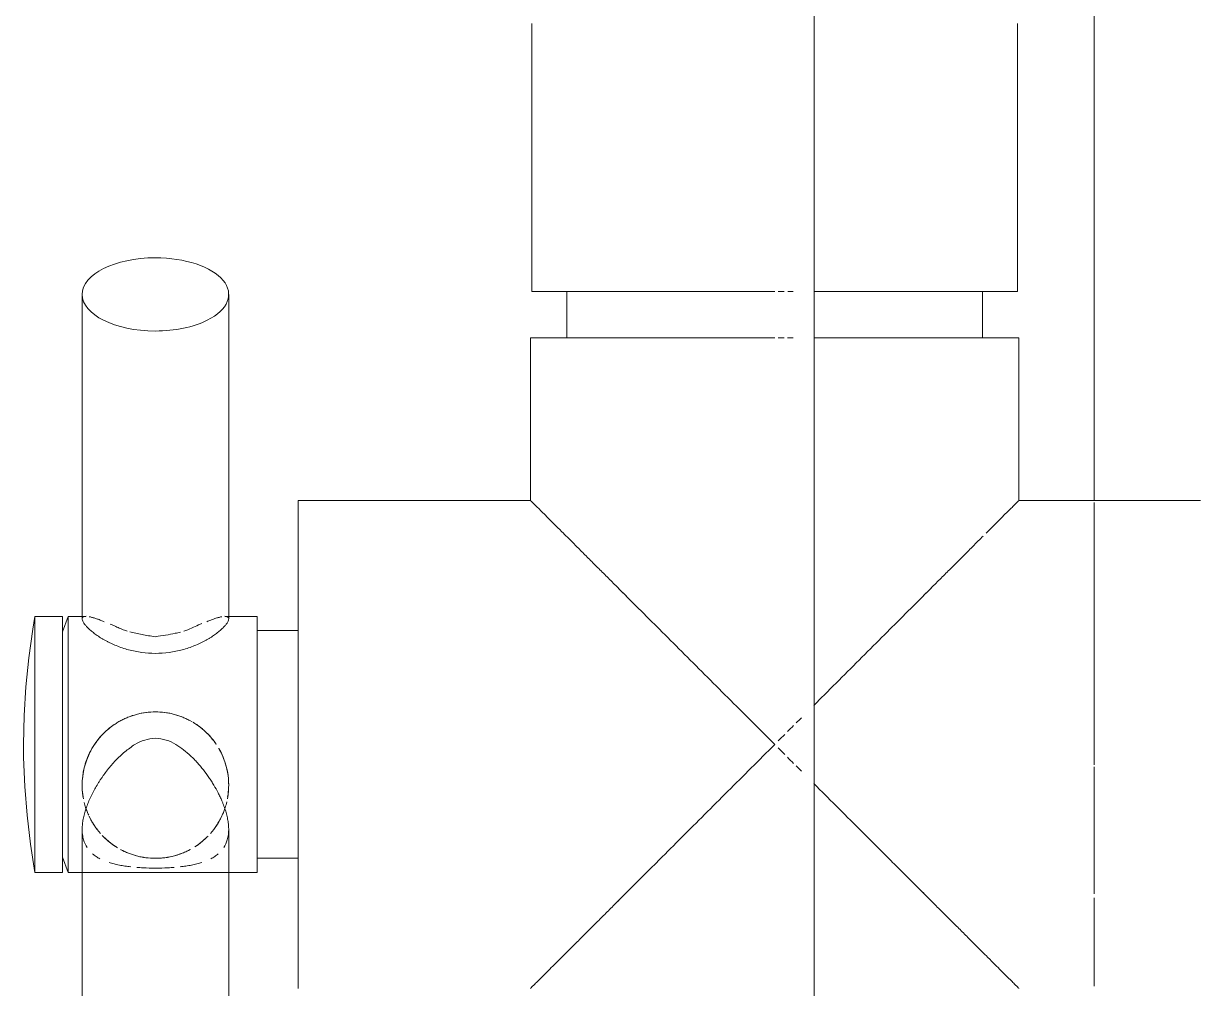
# Model space of a CAD drawing. Header units: metres. Extents: x 34 to 87, y -2.3 to 19.3.
# Drawn here: x 53.3834 to 53.4557, y 0.485 to 0.5443 of the extents above; entities that cross this region are included whole.
import ezdxf

# ---------------------------------------------------------------- set-up
doc = ezdxf.new("R2010")
doc.units = ezdxf.units.M
doc.layers.add('P-SANR-FIXT', color=7, linetype='Continuous', lineweight=5)

# ---------------------------------------------------------------- blocks, each defined once
blk = doc.blocks.new('UT_Bacia com caixa acoplada - UT_Bacia com caixa acoplada-3705348-BB')
at = {"layer": 'P-SANR-FIXT', "color": 253, "true_color": 0xa6a6a6}
blk.add_line((41.13753396517045, 0.40620388207182), (41.13753396517045, 0.7309999999999875), dxfattribs=at)
blk = doc.blocks.new('UT_Ducha higiênica - UT_Ducha higiênica-3698909-BB')
at = {"layer": 'P-SANR-FIXT', "color": 253, "true_color": 0xa6a6a6}
for p, q in [((41.15474284034415, 0.6681663797119861), (41.15474284034415, 0.5149999999999977)), ((41.15003493739, 0.5278352926008727), (41.15003493739, 0.5443149403281846)), ((41.13756978431618, 0.5278352926008756), (41.15003493739001, 0.5278352926008756)), ((41.14788272251391, 0.5249999999999868), (41.14788272251391, 0.5278352926008727)), ((41.15011784034426, 0.52499999999999), (41.13753519271536, 0.52499999999999)), ((41.15011784034426, 0.5149999999999977), (41.15011784034426, 0.5249999999999868)), ((41.16127322476952, 0.5149999999999977), (41.15011784034426, 0.5149999999999977))]:
    blk.add_line(p, q, dxfattribs=at)
at = {"layer": 'P-SANR-FIXT', "color": 7, "true_color": 0xf3f3f3}
for p, q in [((41.12020074329859, 0.5443149403281846), (41.12020074329859, 0.5278352926008727)), ((41.12020074329859, 0.5278352926008756), (41.1351178403443, 0.5278352926008756)), ((41.12235295817468, 0.5278352926008727), (41.12235295817468, 0.5249999999999868)), ((41.13533678713673, 0.5278352926008756), (41.13570110233849, 0.5278352926008756)), ((41.13592033755785, 0.5278352926008756), (41.13626063960677, 0.5278352926008756)), ((41.13760814531727, 0.5278352926008756), (41.14199525821638, 0.5278352926008756)), ((41.13761244284305, 0.5278352926008756), (41.14196277316572, 0.5278352926008756)), ((41.14218931883995, 0.5278352926008756), (41.14407959409865, 0.5278352926008756)), ((41.14220962890574, 0.5278352926008756), (41.14414397508749, 0.5278352926008756)), ((41.14414397508749, 0.5278352926008756), (41.14573145197296, 0.5278352926008756)), ((41.14428622608185, 0.5278352926008756), (41.14554677990908, 0.5278352926008756)), ((41.14566582082094, 0.5278352926008756), (41.14752095324157, 0.5278352926008756)), ((41.14586859768924, 0.5278352926008756), (41.1475091495817, 0.5278352926008756)), ((41.14763475024369, 0.5278352926008756), (41.14809146176417, 0.5278352926008756)), ((41.14763744888234, 0.5278352926008756), (41.14788272251391, 0.5278352926008756)), ((41.09257519095331, 0.5276637748155439), (41.09257519095331, 0.5077164640194529)), ((41.10157519095331, 0.5077164640194529), (41.10157519095331, 0.5276637748155429)), ((41.12011784034426, 0.5249999999999868), (41.12011784034426, 0.5149999999999977)), ((41.1221274592875, 0.52499999999999), (41.12011784034427, 0.52499999999999)), ((41.13511784034426, 0.52499999999999), (41.1221274592875, 0.52499999999999)), ((41.13569780804756, 0.52499999999999), (41.13533365906995, 0.52499999999999)), ((41.13624903804622, 0.52499999999999), (41.13590889027837, 0.52499999999999)), ((41.14414397508749, 0.52499999999999), (41.13753116751238, 0.52499999999999)), ((41.1440045617534, 0.52499999999999), (41.13753519271536, 0.52499999999999)), ((41.14788272251391, 0.52499999999999), (41.14414397508749, 0.52499999999999)), ((41.14791851570021, 0.52499999999999), (41.1442219940222, 0.52499999999999)), ((41.12011784034426, 0.5149999999999977), (41.10584450600995, 0.5149999999999977)), ((41.10584450600995, 0.515), (41.10584450600995, 0.4999999999999999)), ((41.09137561857008, 0.5078745809925931), (41.08967685212787, 0.5078745809925931)), ((41.08967685212787, 0.5000000000000001), (41.08967685212787, 0.507874580992596)), ((41.0917213643396, 0.5078745809925931), (41.09137561857008, 0.5069246522979644)), ((41.09137561857008, 0.5000000000000001), (41.09137561857008, 0.507874580992596)), ((41.09280875132114, 0.5078745809925931), (41.0917213643396, 0.5078745809925931)), ((41.0917213643396, 0.5000000000000001), (41.0917213643396, 0.507874580992596)), ((41.10331741832141, 0.5078745809925931), (41.10134163058548, 0.5078745809925931)), ((41.10331741832142, 0.5000000000000001), (41.10331741832142, 0.507874580992596)), ((41.10584450600995, 0.507000000000006), (41.10331741832141, 0.507000000000006)), ((41.08967685212787, 0.4921254190074041), (41.08967685212787, 0.5)), ((41.09137561857008, 0.4921254190074041), (41.09137561857008, 0.5)), ((41.0917213643396, 0.4921254190074041), (41.0917213643396, 0.5)), ((41.10331741832142, 0.4921254190074041), (41.10331741832142, 0.5)), ((41.10584450600995, 0.4999999999999999), (41.10584450600995, 0.485)), ((41.09257519095331, 0.4947856551351511), (41.09257519095331, 0.4748362251848464)), ((41.10157519095331, 0.4748362251848464), (41.10157519095331, 0.4947856551351511)), ((41.09137561857008, 0.4930753477020303), (41.0917213643396, 0.4921254190074005)), ((41.10331741832141, 0.493000000000006), (41.10584450600995, 0.493000000000006)), ((41.08967685212787, 0.4921254190074005), (41.09137561857008, 0.4921254190074005)), ((41.0917213643396, 0.4921254190074005), (41.10331741832141, 0.4921254190074005))]:
    blk.add_line(p, q, dxfattribs=at)
at = {"layer": 'P-SANR-FIXT', "color": 7, "true_color": 0xfafafa}
for p, q in [((41.12020074329859, 0.5278352926008756), (41.12214421892443, 0.5278352926008756)), ((41.12235295817469, 0.5278352926008756), (41.12425278937275, 0.5278352926008756)), ((41.12436708299936, 0.5278352926008756), (41.1351178403443, 0.5278352926008756)), ((41.13533678426211, 0.5278352926008756), (41.13570104796667, 0.5278352926008756)), ((41.13592019586753, 0.5278352926008756), (41.13626022995557, 0.5278352926008756)), ((41.1221274592875, 0.52499999999999), (41.12011784034427, 0.52499999999999)), ((41.12439657386125, 0.52499999999999), (41.12235295817469, 0.52499999999999)), ((41.13511784034426, 0.52499999999999), (41.12445050739073, 0.52499999999999)), ((41.13569775298102, 0.52499999999999), (41.1353336562338, 0.52499999999999)), ((41.1362486287975, 0.52499999999999), (41.1359087504803, 0.52499999999999)), ((41.10584450600995, 0.515), (41.10584450600995, 0.5070251628295473)), ((41.09137561857008, 0.5061897655582676), (41.09137561857008, 0.507874580992596)), ((41.10331741832142, 0.5071443411439025), (41.10331741832142, 0.507874580992596)), ((41.09137561857008, 0.5060832349139405), (41.09137561857008, 0.5069246522979678)), ((41.09137561857008, 0.5060832349139406), (41.09137561857008, 0.5069246522979678)), ((41.10331741832142, 0.5067614807840327), (41.10331741832142, 0.5070000000000093)), ((41.10584450600995, 0.5000000000000093), (41.10584450600995, 0.5070000000000093)), ((41.10331741832142, 0.5000000000000093), (41.10331741832142, 0.5067614807840327)), ((41.09137561857008, 0.5000000000000001), (41.09137561857008, 0.5059969248024144)), ((41.09137561857008, 0.4930753477020323), (41.09137561857008, 0.5)), ((41.10331741832142, 0.4981882666842916), (41.10331741832142, 0.5000000000000092)), ((41.10584450600995, 0.4932385192159858), (41.10584450600995, 0.5000000000000092)), ((41.10331741832142, 0.4930000000000092), (41.10331741832142, 0.4980242966963465)), ((41.09137561857008, 0.4921254190074041), (41.09137561857008, 0.4938426457719009)), ((41.10584450600995, 0.4930000000000092), (41.10584450600995, 0.4932385192159858)), ((41.10331741832142, 0.4921254190074041), (41.10331741832142, 0.4924566090002966)), ((41.10584450600995, 0.4929748371704701), (41.10584450600995, 0.485))]:
    blk.add_line(p, q, dxfattribs=at)
at = {"layer": 'P-SANR-FIXT', "color": 7, "true_color": 0xfdfdfd}
for p, q in [((41.12214421892443, 0.5278352926008756), (41.12260093044491, 0.5278352926008756)), ((41.12235295817469, 0.5278352926008756), (41.12259823180626, 0.5278352926008756)), ((41.12271472744703, 0.5278352926008756), (41.12456985986766, 0.5278352926008756)), ((41.1227265311069, 0.5278352926008756), (41.12425278937275, 0.5278352926008756)), ((41.12450422871564, 0.5278352926008756), (41.1351178403443, 0.5278352926008756)), ((41.12468890077952, 0.5278352926008756), (41.12940931444593, 0.5278352926008756)), ((41.12940931444593, 0.5278352926008756), (41.1351178403443, 0.5278352926008756)), ((41.13533678426211, 0.5278352926008756), (41.13570104796667, 0.5278352926008756)), ((41.13533678713673, 0.5278352926008756), (41.13570110233849, 0.5278352926008756)), ((41.13592019586753, 0.5278352926008756), (41.13626022995557, 0.5278352926008756)), ((41.13592033755785, 0.5278352926008756), (41.13626063960677, 0.5278352926008756)), ((41.13511784034426, 0.52499999999999), (41.12231716498837, 0.52499999999999)), ((41.12439657386125, 0.52499999999999), (41.12235295817469, 0.52499999999999)), ((41.13511784034426, 0.52499999999999), (41.12445050739073, 0.52499999999999)), ((41.13569775298102, 0.52499999999999), (41.13533365623379, 0.52499999999999)), ((41.13569780804756, 0.52499999999999), (41.13533365906995, 0.52499999999999)), ((41.1362486287975, 0.52499999999999), (41.1359087504803, 0.52499999999999)), ((41.13624903804622, 0.52499999999999), (41.13590889027837, 0.52499999999999)), ((41.08967685212787, 0.4999999999999999), (41.08967685212787, 0.507874580992596)), ((41.0917213643396, 0.5076062611519534), (41.0917213643396, 0.507874580992596)), ((41.10331741832142, 0.5060621778265003), (41.10331741832142, 0.5070000000000093)), ((41.10584450600995, 0.5060621778265003), (41.10584450600995, 0.5070000000000093)), ((41.09137561857008, 0.4999999999999999), (41.09137561857008, 0.5061573542280998)), ((41.0917213643396, 0.4999999999999999), (41.0917213643396, 0.5068195871837462)), ((41.10331741832142, 0.5062151082398921), (41.10331741832142, 0.5067776474781925)), ((41.10331741832142, 0.4999999999999999), (41.10331741832142, 0.5061897655582676)), ((41.10584450600995, 0.5067953686990719), (41.10584450600995, 0.5061102344239798)), ((41.09137561857008, 0.4999999999999999), (41.09137561857008, 0.5059969248024144)), ((41.10331741832142, 0.5000000000000092), (41.10331741832142, 0.5060383545428953)), ((41.10584450600995, 0.5060817156678232), (41.10584450600995, 0.5000000000000001)), ((41.10584450600995, 0.5035000000000092), (41.10584450600995, 0.5060383545428953)), ((41.10584450600995, 0.5018117333157268), (41.10584450600995, 0.5035000000000092)), ((41.10584450600995, 0.5000000000000092), (41.10584450600995, 0.5018117333157268)), ((41.08967685212787, 0.4921254190074041), (41.08967685212787, 0.4999999999999999)), ((41.09137561857008, 0.4940030751975856), (41.09137561857008, 0.4999999999999999)), ((41.09137561857008, 0.4938426457719009), (41.09137561857008, 0.4999999999999999)), ((41.0917213643396, 0.4921254190074041), (41.0917213643396, 0.4999999999999999)), ((41.10331741832142, 0.4981882666842916), (41.10331741832142, 0.5000000000000092)), ((41.10331741832142, 0.498121059450053), (41.10331741832142, 0.4999999999999999)), ((41.10584450600995, 0.5), (41.10584450600995, 0.4932046313009457)), ((41.10584450600995, 0.4950502525317034), (41.10584450600995, 0.5000000000000092)), ((41.10331741832142, 0.4930000000000092), (41.10331741832142, 0.4980242966963464)), ((41.10331741832142, 0.4932223525218213), (41.10331741832142, 0.4979619084669143)), ((41.10584450600995, 0.4930000000000092), (41.10584450600995, 0.4950502525317034))]:
    blk.add_line(p, q, dxfattribs=at)
at = {"layer": 'P-SANR-FIXT', "color": 254, "true_color": 0xdfdfdf}
for p, q in [((41.13756570501695, 0.5278352926008756), (41.14788272251391, 0.5278352926008756)), ((41.14809146176417, 0.5278352926008756), (41.15003493739001, 0.5278352926008756)), ((41.14788272251391, 0.52499999999999), (41.13753116751238, 0.52499999999999)), ((41.15011784034426, 0.52499999999999), (41.14810822140103, 0.52499999999999)), ((41.15474284034415, 0.5148649202399319), (41.15474284034415, 0.4987479647545238)), ((41.15474284034415, 0.4986197548230607), (41.15474284034415, 0.4908200233949006)), ((41.15474284034415, 0.4905687316757999), (41.15474284034415, 0.4851350797600628))]:
    blk.add_line(p, q, dxfattribs=at)
at = {"layer": 'P-SANR-FIXT', "color": 7, "true_color": 0xfefefe}
for p, q in [((41.09137561857008, 0.5059969248024144), (41.09137561857008, 0.5060832349139405)), ((41.09137561857008, 0.5059969248024144), (41.09137561857008, 0.5060832349139406)), ((41.10331741832142, 0.5060383545428953), (41.10331741832142, 0.5060621778265003)), ((41.10584450600995, 0.5060383545428953), (41.10584450600995, 0.5060621778265003))]:
    blk.add_line(p, q, dxfattribs=at)
at = {"layer": 'P-SANR-FIXT', "color": 7, "true_color": 0xf3f3f3, "flags": 128}
for points in [[(41.08897331589864, 0.4999999999999968), (41.08900884820132, 0.5017763782458236), (41.08911538826527, 0.503549914665398), (41.08929276564909, 0.5053177719787836), (41.08954069658684, 0.5070771219913996), (41.08967685212787, 0.5078745809925931)], [(41.08967685212787, 0.4921254190074005), (41.08939692242572, 0.4938799621327289), (41.08918737964885, 0.4956442960131055), (41.08904855902101, 0.4974155980906942), (41.0889806826256, 0.4991910346600283), (41.08897331589864, 0.4999999999999968)]]:
    blk.add_lwpolyline(points, dxfattribs=at)
at = {"layer": 'P-SANR-FIXT', "color": 7, "true_color": 0xfafafa}
for radius, start, end in [(0.004499999999995966, 105.0000000000006, 118.6429908668084), (0.004500000000002439, 90, 104.9999999999801), (0.004500000000000174, 75.0000000000132, 90.00000000000034), (0.004500000000002439, 59.99999999997344, 75.00000000001995), (0.004500000000005342, 124.1506781565974, 135.000000000001), (0.004500000000001607, 44.99999999997633, 59.09169034865944), (0.004499999999993102, 135.0000000000791, 145.9763107293951), (0.004500000000005342, 34.02368927057761, 45.00000000000025), (0.004500000000005585, 350.4147108882582, 30.00000000000352), (0.004500000000000174, 152.9311327829211, 180.0000000000003), (0.004499999999998262, 181.4404044948299, 190.8425500649461), (0.004499999999997219, 198.9559375726415, 203.4503493247083), (0.004499999999999335, 336.549650675367, 341.0440624273643), (0.004499999999993124, 205.188783878095, 221.3554402420353), (0.004500000000000249, 318.6445597580491, 334.8112161218702), (0.004499999999999618, 224.9999999999631, 237.5749132978485), (0.004500000000005342, 302.4250867021264, 315.0000000000002), (0.004499999999998072, 241.6701259978825, 254.0596124384233), (0.004500000000000175, 255.0000000000127, 270), (0.004500000000002439, 269.9999999999996, 284.9999999999798), (0.004499999999995897, 285.9403875616726, 298.3298740022149)]:
    blk.add_arc((41.09707519095331, 0.4975000000000018), radius, start, end, dxfattribs=at)
at = {"layer": 'P-SANR-FIXT', "color": 7, "true_color": 0xf3f3f3}
for centre, major_axis, ratio, start_param, end_param in [((41.09707519095331, 0.5276637748155462), (0.00450000000000017, 0), 0.4999999999920064, 1.570796326794897, 4.712388980384683), ((41.09707519095331, 0.527663774815546), (0.004500000000005342, 0), 0.4999999999914169, 5.497787143782132, 7.853981633974483), ((41.09707519095331, 0.527663774815546), (0.00450000000000017, 0), 0.4999999999920064, 4.712388980384683, 5.497787143782721)]:
    blk.add_ellipse(centre, major_axis=major_axis, ratio=ratio, start_param=start_param, end_param=end_param, dxfattribs=at)
at = {"layer": 'P-SANR-FIXT', "color": 7, "true_color": 0xfdfdfd}
for points, knots in [([(41.12941167730037, 0.5057061630439408), (41.12894889010976, 0.5061690253909414), (41.12826170510569, 0.5068552430685265), (41.12736913520606, 0.5077536339279067), (41.12670828270002, 0.5084092151818388), (41.12606146080923, 0.5090528205950813), (41.12543295187562, 0.5096867429519696), (41.12482211070172, 0.5103021607887906), (41.12422932291087, 0.5108881846237106), (41.12365942914141, 0.511453311295427), (41.1231179454394, 0.5120015776738926), (41.12260664096906, 0.5125187978828973), (41.12212907570543, 0.5129887815540581), (41.12168859514188, 0.5134215790338464), (41.12129160963999, 0.5138245372140178), (41.12094428015743, 0.5141783864350018), (41.12065213074624, 0.5144671769570521), (41.12041884874755, 0.5146882959124539), (41.12019038652447, 0.5149090537146497), (41.12011784034426, 0.5149867507995789), (41.12011784034426, 0.515)], [0.2857142857142857, 0.2857142857142857, 0.2857142857142857, 0.2857142857142857, 0.3571428571428571, 0.3928571428571428, 0.4285714285714285, 0.4642857142857143, 0.5, 0.5357142857142857, 0.5714285714285714, 0.6071428571428571, 0.6428571428571428, 0.6785714285714286, 0.7142857142857143, 0.75, 0.7857142857142857, 0.8214285714285714, 0.8571428571428571, 0.8928571428571428, 0.9285714285714286, 1, 1, 1, 1]), ([(41.12011784034426, 0.485), (41.12011784034426, 0.4850132492004211), (41.12019038652442, 0.4850909462854584), (41.12041884874763, 0.4853117040873657), (41.12065213074593, 0.4855328230436328), (41.12094428015856, 0.4858216135624387), (41.12129160963575, 0.4861754627955352), (41.12168859515767, 0.4865784209305017), (41.12212907564644, 0.4870112185789968), (41.12260664118921, 0.4874812016205357), (41.12311794461777, 0.4879984241793218), (41.12365943220776, 0.4885466817882834), (41.12422931146706, 0.4891118411882339), (41.12482215341061, 0.4896977428797219), (41.12563633884164, 0.4905189077894745), (41.12648777249304, 0.4913727675712906), (41.12736917683445, 0.4922462721777014), (41.12826168137362, 0.4931448104600524), (41.12986515390006, 0.4947458929017277), (41.13222570505569, 0.4971140962405636), (41.13416119100436, 0.4990307778189125), (41.13511784034426, 0.5)], [0, 0, 0, 0, 0.07142857142857142, 0.1071428571428571, 0.1428571428571428, 0.1785714285714285, 0.2142857142857143, 0.25, 0.2857142857142857, 0.3214285714285714, 0.3571428571428571, 0.3928571428571428, 0.4285714285714285, 0.4642857142857143, 0.5, 0.5714285714285714, 0.6071428571428571, 0.6428571428571428, 0.7142857142857143, 0.8571428571428571, 1, 1, 1, 1])]:
    blk.add_open_spline(points, degree=3, knots=knots, dxfattribs=at)
at = {"layer": 'P-SANR-FIXT', "color": 7, "true_color": 0xf3f3f3}
for points, knots in [([(41.12011784034426, 0.515), (41.12011784034426, 0.5149867507995775), (41.12019038652442, 0.514909053714538), (41.12041884874763, 0.5146882959126281), (41.12057437007983, 0.5145408832751155), (41.12066194198166, 0.5144558983626027)], [0, 0, 0, 0, 0.07142857142857142, 0.1071428571428571, 0.1428571428571428, 0.1428571428571428, 0.1428571428571428, 0.1428571428571428]), ([(41.15011784034426, 0.515), (41.15011784034426, 0.5149867507995789), (41.1500452941641, 0.5149090537145415), (41.1498168319409, 0.5146882959126342), (41.14958354994258, 0.5144671769563672), (41.14929140052995, 0.5141783864375612), (41.14894407105277, 0.5138245372044649), (41.14854708553084, 0.5134215790694983), (41.14825343187167, 0.5131330473038349), (41.14810042419975, 0.512982583855496)], [0, 0, 0, 0, 0.07142857142857142, 0.1071428571428571, 0.1428571428571428, 0.1785714285714285, 0.2142857142857143, 0.25, 0.2857142857142857, 0.2857142857142857, 0.2857142857142857, 0.2857142857142857]), ([(41.12066194198166, 0.5144558983626027), (41.12074951388347, 0.51437091345009), (41.12094428015856, 0.5141783864375515), (41.12129160963575, 0.5138245372044534), (41.12168859515767, 0.5134215790694853), (41.12212907564643, 0.5129887814209887), (41.12260664118921, 0.5125187983794484), (41.12311794461776, 0.5120015758206607), (41.12365943220775, 0.5114533182116976), (41.12422931146705, 0.5108881588117454), (41.1248221534106, 0.5103022571202557), (41.12563633884162, 0.5094810922105009), (41.12648777249302, 0.5086272324286816), (41.12736917683443, 0.5077537278222675), (41.12826168137359, 0.5068551895399129), (41.12986515390003, 0.5052541070982325), (41.13222570505557, 0.5028859037593183), (41.13416119100432, 0.5009692221810378), (41.13511784034426, 0.4999999999999999)], [0.1428571428571428, 0.1428571428571428, 0.1428571428571428, 0.1428571428571428, 0.1785714285714285, 0.2142857142857143, 0.25, 0.2857142857142857, 0.3214285714285714, 0.3571428571428571, 0.3928571428571428, 0.4285714285714285, 0.4642857142857143, 0.5, 0.5714285714285714, 0.6071428571428571, 0.6428571428571428, 0.7142857142857143, 0.8571428571428571, 1, 1, 1, 1]), ([(41.1479181596489, 0.512803162288442), (41.14782208162567, 0.512708417882742), (41.14756240498546, 0.5124513924677692), (41.14711773607076, 0.5120015758206784), (41.14657624848077, 0.5114533182117168), (41.14600636922147, 0.5108881588117663), (41.14541352727791, 0.5103022571202782), (41.14459934184689, 0.5094810922105256), (41.14374790819548, 0.5086272324287094), (41.14286650385407, 0.5077537278222987), (41.14197399931491, 0.5068551895399477), (41.14128679680358, 0.5061690113506583), (41.14082400338816, 0.5057061630439406)], [0.2996774469195952, 0.2996774469195952, 0.2996774469195952, 0.2996774469195952, 0.3214285714285714, 0.3571428571428571, 0.3928571428571428, 0.4285714285714285, 0.4642857142857143, 0.5, 0.5714285714285714, 0.6071428571428571, 0.6428571428571428, 0.7142857142857143, 0.7142857142857143, 0.7142857142857143, 0.7142857142857143]), ([(41.09257516761409, 0.5077164815419374), (41.09257515474522, 0.5076941531836764), (41.0925886505573, 0.5076076684166345), (41.09267337082693, 0.5074460882087947), (41.09284087461815, 0.5072464759538948), (41.09300344981853, 0.5070893043310547), (41.09320192767058, 0.5069200845474345), (41.09343625988061, 0.5067391118069192), (41.09365881923095, 0.5065888830361559), (41.09385157695606, 0.5064730712588694), (41.09400293903824, 0.506390398962396), (41.09416072677819, 0.5063097734654223), (41.09437946876181, 0.5062021071515731), (41.09466766934418, 0.5060720185901014), (41.095034520818, 0.5059305858484927), (41.09541980458566, 0.5058142938870457), (41.09582030083565, 0.5057251272012268), (41.09636931070205, 0.5056346924585065), (41.09679271771262, 0.5056020509524161), (41.09707519095331, 0.5055959661428773)], [0.533093898107771, 0.533093898107771, 0.533093898107771, 0.533093898107771, 0.5555555555555556, 0.6111111111111112, 0.6388888888888888, 0.6666666666666666, 0.6944444444444444, 0.7222222222222222, 0.75, 0.7638888888888888, 0.7777777777777778, 0.7916666666666667, 0.8055555555555556, 0.8333333333333333, 0.861111111111111, 0.8888888888888888, 0.9166666666666666, 0.9444444444444444, 1, 1, 1, 1]), ([(41.09707519095331, 0.5055959661428772), (41.09735766419401, 0.5056020509524161), (41.09778107120457, 0.5056346924585065), (41.09833008107098, 0.5057251272012268), (41.09873057732096, 0.5058142938870458), (41.09911586108862, 0.5059305858484928), (41.09948271256244, 0.5060720185901013), (41.09977091314482, 0.506202107151573), (41.09998965512843, 0.506309773465422), (41.10014744286838, 0.5063903989623959), (41.10029880495057, 0.506473071258869), (41.10049156267567, 0.5065888830361566), (41.10071412202603, 0.5067391118069118), (41.10094845423603, 0.5069200845474612), (41.10114693208813, 0.5070893043309548), (41.10130950728837, 0.5072464759542671), (41.10147701108028, 0.5074460882068175), (41.1015437441277, 0.5075733628382281), (41.10156339613253, 0.5076416460752009)], [0, 0, 0, 0, 0.05555555555555555, 0.08333333333333333, 0.1111111111111111, 0.1388888888888889, 0.1666666666666667, 0.1944444444444444, 0.2083333333333333, 0.2222222222222222, 0.2361111111111111, 0.25, 0.2777777777777778, 0.3055555555555556, 0.3333333333333333, 0.361111111111111, 0.3888888888888888, 0.4444444444444444, 0.4444444444444444, 0.4444444444444444, 0.4444444444444444]), ([(41.09581377644496, 0.5), (41.09559920076758, 0.4998574566598153), (41.09528812433091, 0.4996270368376991), (41.09490079635341, 0.4992890079141117), (41.09462431418866, 0.4990218429160997), (41.09436605523818, 0.4987378784428252), (41.09412581914353, 0.4984388940177341), (41.09393746284303, 0.4981825562461729), (41.09379305335725, 0.4979752627845726), (41.09372264987636, 0.4978715201734782), (41.0936880445695, 0.4978194532921489)], [0, 0, 0, 0, 0.05555555555555555, 0.08333333333333333, 0.1111111111111111, 0.1388888888888889, 0.1666666666666667, 0.1944444444444444, 0.2083333333333333, 0.2222222222222222, 0.2222222222222222, 0.2222222222222222, 0.2222222222222222]), ([(41.10155566366432, 0.4944649005419049), (41.10156412944023, 0.494532057844068), (41.10157758675123, 0.4946943480072317), (41.10157468382602, 0.4949607379899829), (41.10154234501872, 0.4952607951235472), (41.10148312133158, 0.495569940067705), (41.10139880264427, 0.4958890696474189), (41.10130910250149, 0.4961583369763526), (41.10122652260969, 0.4963739450570765), (41.1011480739399, 0.4965615664671497), (41.10105045958582, 0.4967764442212357), (41.10089107417679, 0.4971010015617212), (41.10071271328393, 0.4974248356761408), (41.10051540150391, 0.4977420000330306), (41.10030539916799, 0.4980530861789062), (41.10002757347678, 0.4984408064421751), (41.09972285377213, 0.4988117804992531), (41.09945702116551, 0.4990886496932767), (41.09917914960115, 0.499354553361864), (41.09881129651436, 0.4996667817252106), (41.0984975372197, 0.4998930924948615), (41.09833660546167, 0.5)], [0.4796820916288903, 0.4796820916288903, 0.4796820916288903, 0.4796820916288903, 0.5, 0.5277777777777778, 0.5555555555555556, 0.5833333333333334, 0.6111111111111112, 0.6388888888888888, 0.6527777777777777, 0.6666666666666666, 0.6875, 0.7083333333333333, 0.75, 0.7708333333333333, 0.7916666666666666, 0.8333333333333333, 0.875, 0.8958333333333333, 0.9166666666666666, 0.9583333333333333, 1, 1, 1, 1]), ([(41.13511784034426, 0.4999999999999999), (41.13416119100432, 0.4990307778189622), (41.13222571128038, 0.4971140822003988), (41.1298651367818, 0.4947459315125454), (41.12826170510566, 0.4931447569315084), (41.12736913520603, 0.4922463660721244), (41.1267082827, 0.49159078481819), (41.12606146080922, 0.4909471794049448), (41.12543295187562, 0.4903132570480546), (41.12482211070171, 0.4896978392112318), (41.12422932291086, 0.4891118153763102), (41.12365942914139, 0.4885466887045921), (41.12311794543939, 0.487998422326125), (41.12260664096905, 0.4874812021171189), (41.12212907570543, 0.4870112184459566), (41.12168859514186, 0.4865784209661667), (41.12129160963999, 0.4861754627859938), (41.12094428015743, 0.4858216135650081), (41.12065213074624, 0.485532823042956), (41.12041884874755, 0.4853117040875523), (41.12019038652447, 0.485090946285354), (41.12011784034426, 0.4850132492004227), (41.12011784034426, 0.485)], [0, 0, 0, 0, 0.1428571428571428, 0.2857142857142857, 0.3571428571428571, 0.3928571428571428, 0.4285714285714285, 0.4642857142857143, 0.5, 0.5357142857142857, 0.5714285714285714, 0.6071428571428571, 0.6428571428571428, 0.6785714285714286, 0.7142857142857143, 0.75, 0.7857142857142857, 0.8214285714285714, 0.8571428571428571, 0.8928571428571428, 0.9285714285714286, 1, 1, 1, 1]), ([(41.0936880445695, 0.4978194532921489), (41.09365343926262, 0.4977673864108195), (41.09358542151604, 0.4976628614965966), (41.09345536793811, 0.4974507814944096), (41.09330321810141, 0.497182223350868), (41.09313747528785, 0.496857287745853), (41.09298868403442, 0.4965347820926134), (41.09285916989676, 0.4962124363063585), (41.09275159253587, 0.4958890037699424), (41.09266725701796, 0.495569957713392), (41.09260803784277, 0.4952607904182764), (41.09257569781826, 0.4949607391653801), (41.09257279521798, 0.4946943481157985), (41.09258625245158, 0.4945320572653372), (41.09259471819255, 0.4944648997887284)], [0.2222222222222222, 0.2222222222222222, 0.2222222222222222, 0.2222222222222222, 0.2361111111111111, 0.25, 0.2777777777777778, 0.3055555555555556, 0.3333333333333333, 0.361111111111111, 0.3888888888888888, 0.4166666666666666, 0.4444444444444444, 0.4722222222222222, 0.5, 0.5203179083727271, 0.5203179083727271, 0.5203179083727271, 0.5203179083727271]), ([(41.13751933692173, 0.4975965258157769), (41.13767921876809, 0.4974373887452722), (41.1387968238928, 0.4963247023309489), (41.14037054390668, 0.4947459315125057), (41.14197397558284, 0.4931447569314738), (41.14286654548247, 0.4922463660720934), (41.14330711381982, 0.4918093119028054), (41.14352505955263, 0.4915927807916096)], [0.1190470620639254, 0.1190470620639254, 0.1190470620639254, 0.1190470620639254, 0.1428571428571428, 0.2857142857142857, 0.3571428571428571, 0.3928571428571428, 0.4285714285714285, 0.4285714285714285, 0.4285714285714285, 0.4285714285714285]), ([(41.14810042419975, 0.487017416144504), (41.14825343183761, 0.4868669526193458), (41.14854708554665, 0.4865784209661536), (41.14894407104853, 0.4861754627859823), (41.14929140053109, 0.4858216135649983), (41.14958354994229, 0.4855328230429479), (41.14981683194097, 0.4853117040875461), (41.15004529416406, 0.4850909462853504), (41.15011784034426, 0.4850132492004212), (41.15011784034426, 0.485)], [0.7142857142857143, 0.7142857142857143, 0.7142857142857143, 0.7142857142857143, 0.75, 0.7857142857142857, 0.8214285714285714, 0.8571428571428571, 0.8928571428571428, 0.9285714285714286, 1, 1, 1, 1])]:
    blk.add_open_spline(points, degree=3, knots=knots, dxfattribs=at)
at = {"layer": 'P-SANR-FIXT', "color": 253, "true_color": 0xa6a6a6}
for points, knots in [([(41.14810042419975, 0.5129825838554815), (41.14825343183762, 0.5131330473806401), (41.14854708554665, 0.5134215790338335), (41.14894407104854, 0.5138245372140062), (41.14929140053109, 0.514178386434992), (41.14958354994229, 0.514467176957044), (41.14981683194097, 0.5146882959124478), (41.15004529416406, 0.5149090537146461), (41.15011784034426, 0.5149867507995775), (41.15011784034426, 0.515)], [0.7142857142857143, 0.7142857142857143, 0.7142857142857143, 0.7142857142857143, 0.75, 0.7857142857142857, 0.8214285714285714, 0.8571428571428571, 0.8928571428571428, 0.9285714285714286, 1, 1, 1, 1]), ([(41.13799821437688, 0.502880374032531), (41.13895419920757, 0.5038331780747426), (41.14037054390671, 0.5052540684874546), (41.14197397558286, 0.5068552430684916), (41.14286654548249, 0.5077536339278755), (41.14352739798852, 0.50840921518181), (41.1441742198793, 0.5090528205950552), (41.14480272881291, 0.5096867429519455), (41.14541356998681, 0.5103021607887681), (41.14600635777767, 0.5108881846236897), (41.14657625154714, 0.5114533112954079), (41.14711773524913, 0.512001577673875), (41.14756240506986, 0.5124513922774161), (41.14782208169883, 0.512708417717703), (41.14791815969922, 0.5128031621749387)], [0.1428571428571428, 0.1428571428571428, 0.1428571428571428, 0.1428571428571428, 0.2857142857142857, 0.3571428571428571, 0.3928571428571428, 0.4285714285714285, 0.4642857142857143, 0.5, 0.5357142857142857, 0.5714285714285714, 0.6071428571428571, 0.6428571428571428, 0.6785714285714286, 0.7003225530804696, 0.7003225530804696, 0.7003225530804696, 0.7003225530804696]), ([(41.14352505955264, 0.4915927807916383), (41.1433072060248, 0.4918095198745255), (41.14286650385409, 0.4922462721777326), (41.14197399931493, 0.4931448104600871), (41.1403705267885, 0.4947458929017673), (41.13879682233671, 0.4963246988210744), (41.13767921963269, 0.4974373906954767), (41.13751933800244, 0.4975965282535096)], [0.5714285714285714, 0.5714285714285714, 0.5714285714285714, 0.5714285714285714, 0.6071428571428571, 0.6428571428571428, 0.7142857142857143, 0.8571428571428571, 0.8809529379394442, 0.8809529379394442, 0.8809529379394442, 0.8809529379394442]), ([(41.15011784034426, 0.485), (41.15011784034426, 0.4850132492004227), (41.1500452941641, 0.4850909462854621), (41.1498168319409, 0.4853117040873721), (41.14958354994258, 0.4855328230436409), (41.14929140052995, 0.4858216135624486), (41.14894407105277, 0.4861754627955467), (41.14854708553086, 0.4865784209305147), (41.14810660504209, 0.4870112185790114), (41.14762903949932, 0.4874812016205518), (41.14711773607076, 0.4879984241793393), (41.14657624848078, 0.4885466817883024), (41.14600636922147, 0.4891118411882546), (41.14541352727793, 0.4896977428797443), (41.1445993418469, 0.4905189077894992), (41.14396076660834, 0.4911593026258637), (41.14352505955264, 0.4915927807916383)], [0, 0, 0, 0, 0.07142857142857142, 0.1071428571428571, 0.1428571428571428, 0.1785714285714285, 0.2142857142857143, 0.25, 0.2857142857142857, 0.3214285714285714, 0.3571428571428571, 0.3928571428571428, 0.4285714285714285, 0.4642857142857143, 0.5, 0.5714285714285714, 0.5714285714285714, 0.5714285714285714, 0.5714285714285714])]:
    blk.add_open_spline(points, degree=3, knots=knots, dxfattribs=at)
at = {"layer": 'P-SANR-FIXT', "color": 7, "true_color": 0xfafafa}
for points, knots in [([(41.09274648589164, 0.5078709966811222), (41.09271214006066, 0.5078657604558331), (41.09265265648333, 0.5078474527805706), (41.09259078705364, 0.5077996232898188), (41.09257518657448, 0.5077493790435987), (41.09257516761409, 0.5077164815419374)], [0.4444444444444444, 0.4444444444444444, 0.4444444444444444, 0.4444444444444444, 0.4722222222222222, 0.5, 0.533093898107771, 0.533093898107771, 0.533093898107771, 0.533093898107771]), ([(41.09392363135266, 0.5075458527134284), (41.09387678063457, 0.5075653267397467), (41.093752089301, 0.5076172407198515), (41.09359763351751, 0.5076795453539624), (41.09345735888316, 0.5077301662768192), (41.09335601859397, 0.5077617416576645), (41.09325943463487, 0.5077889984634348), (41.09313822429952, 0.5078228152326054), (41.09305561955602, 0.5078430483918442), (41.09300444826522, 0.5078535149395297)], [0.2616557383141924, 0.2616557383141924, 0.2616557383141924, 0.2616557383141924, 0.2777777777777778, 0.3055555555555556, 0.3194444444444444, 0.3333333333333333, 0.3472222222222222, 0.361111111111111, 0.3888888888888888, 0.3888888888888888, 0.3888888888888888, 0.3888888888888888]), ([(41.1011459336414, 0.5078535149395297), (41.10109476163513, 0.5078430508293645), (41.1010121539596, 0.5078228276591584), (41.10089095358943, 0.5077889769400064), (41.10077823679965, 0.5077572982910399), (41.10064173153921, 0.5077130749491048), (41.10045551348038, 0.5076411893414102), (41.10031403273238, 0.5075819618087654), (41.10022680070384, 0.5075457379405638)], [0.6111111111111112, 0.6111111111111112, 0.6111111111111112, 0.6111111111111112, 0.6388888888888888, 0.6527777777777777, 0.6666666666666666, 0.6875, 0.7083333333333333, 0.7383442616858077, 0.7383442616858077, 0.7383442616858077, 0.7383442616858077]), ([(41.1015752142965, 0.5077164815283868), (41.10157519533779, 0.5077493790243663), (41.10155959485902, 0.5077996232692913), (41.10149772540003, 0.5078474528598557), (41.10143824189743, 0.5078657602805292), (41.101403896015, 0.5078709966811222)], [0.4669061018922324, 0.4669061018922324, 0.4669061018922324, 0.4669061018922324, 0.5, 0.5277777777777778, 0.5555555555555556, 0.5555555555555556, 0.5555555555555556, 0.5555555555555556]), ([(41.09533189784106, 0.5069679903383237), (41.09527578613418, 0.506985867319997), (41.09511130026245, 0.5070433924381947), (41.09485322802479, 0.5071516346404247), (41.09461123530599, 0.5072628887338383), (41.09442465595964, 0.5073452621781941), (41.09433297417254, 0.507381779959621), (41.09428781483153, 0.507399419040967)], [0.125, 0.125, 0.125, 0.125, 0.1388888888888889, 0.1666666666666667, 0.1944444444444444, 0.2083333333333333, 0.2222222222222222, 0.2222222222222222, 0.2222222222222222, 0.2222222222222222]), ([(41.09707519095331, 0.5066235827755982), (41.09679067707895, 0.5066639514722026), (41.09637693703612, 0.5067285099901238), (41.09592784259182, 0.506817254419959), (41.09568198103619, 0.5068731342132731), (41.09556252643048, 0.5069023484102622), (41.09550396538413, 0.5069179414214829)], [0, 0, 0, 0, 0.05555555555555555, 0.08333333333333333, 0.09722222222222221, 0.1111111111111111, 0.1111111111111111, 0.1111111111111111, 0.1111111111111111]), ([(41.09862436551318, 0.5069122247746183), (41.09851413013715, 0.5068831936357179), (41.09821776047153, 0.5068145899894995), (41.09770574983592, 0.5067172384511348), (41.09728857635909, 0.5066538592980515), (41.09707519095331, 0.5066235827755982)], [0.890625, 0.890625, 0.890625, 0.890625, 0.9166666666666666, 0.9583333333333333, 1, 1, 1, 1]), ([(41.0999298377095, 0.5074253063035428), (41.09986332372189, 0.5073991887974472), (41.09965770703464, 0.5073203918845294), (41.09930118323212, 0.5071506250088986), (41.09898698317389, 0.5070212595474451), (41.09881848406557, 0.5069679903383237)], [0.7708333333333333, 0.7708333333333333, 0.7708333333333333, 0.7708333333333333, 0.7916666666666666, 0.8333333333333333, 0.875, 0.875, 0.875, 0.875]), ([(41.09495330789144, 0.5014683261297115), (41.09503435681109, 0.501511663314632), (41.09519913436615, 0.5015933814801337), (41.09553801709053, 0.5017363033173834), (41.09615285242287, 0.5019314333450662), (41.09670598602799, 0.5020000000000018), (41.09707519095331, 0.5020000000000018)], [0.5, 0.5, 0.5, 0.5, 0.5625, 0.625, 0.75, 1, 1, 1, 1]), ([(41.09707519095331, 0.5020000000000018), (41.09744439587863, 0.5020000000000018), (41.09799752948376, 0.5019314333450662), (41.0986123648161, 0.5017363033173834), (41.09895124754047, 0.5015933814801337), (41.09911602509553, 0.501511663314632), (41.09919707401519, 0.5014683261297115)], [0, 0, 0, 0, 0.25, 0.375, 0.4375, 0.5, 0.5, 0.5, 0.5]), ([(41.09333353356654, 0.5), (41.09343602701867, 0.5001533981529037), (41.09365976427248, 0.5004473710641563), (41.09398200548438, 0.500777425325057), (41.09426219294554, 0.501016019920335), (41.09448268645067, 0.5011816090876627), (41.09471284084827, 0.5013333583706098), (41.09487225897179, 0.5014249889447908), (41.09495330789144, 0.5014683261297115)], [0, 0, 0, 0, 0.125, 0.25, 0.3125, 0.375, 0.4375, 0.5, 0.5, 0.5, 0.5]), ([(41.09943604559374, 0.5013309744669971), (41.09951425919089, 0.5012827752762941), (41.09966769545596, 0.5011816090876628), (41.09988818896109, 0.501016019920335), (41.10016837642225, 0.5007774253250571), (41.10049061763415, 0.5004473710641563), (41.10071435488796, 0.5001533981529037), (41.10081684834009, 0.5)], [0.5625, 0.5625, 0.5625, 0.5625, 0.625, 0.6875, 0.75, 0.875, 1, 1, 1, 1]), ([(41.09259645651462, 0.4979354944871861), (41.09262906613418, 0.4982674775088311), (41.09278088902283, 0.4989920960873018), (41.09310948825316, 0.4996646796792813), (41.09333353356654, 0.5)], [0.7932716154034997, 0.7932716154034997, 0.7932716154034997, 0.7932716154034997, 0.8888888888888888, 1, 1, 1, 1]), ([(41.10096120862201, 0.4997691687985533), (41.10111798821544, 0.4995007951618418), (41.10141092457909, 0.4988533448770276), (41.10154308041667, 0.4981585681707016), (41.10156681569926, 0.4977744214671733)], [0.02506855615231111, 0.02506855615231111, 0.02506855615231111, 0.02506855615231111, 0.1111111111111111, 0.2222222222222222, 0.2222222222222222, 0.2222222222222222, 0.2222222222222222]), ([(41.09297496963641, 0.4956457656155631), (41.09293956177522, 0.4957240633680705), (41.09287268663552, 0.4958839053327756), (41.09278159134668, 0.4961429795716168), (41.09272992259984, 0.4963256314276051), (41.09270562300297, 0.4964243352816785)], [0.5555555555555556, 0.5555555555555556, 0.5555555555555556, 0.5555555555555556, 0.5833333333333334, 0.6111111111111112, 0.6425559606042645, 0.6425559606042645, 0.6425559606042645, 0.6425559606042645]), ([(41.10145434694432, 0.4964640610317014), (41.10142775055555, 0.4963516235992684), (41.10137319687756, 0.4961555116272927), (41.10127769732954, 0.4958839094049303), (41.10121081557952, 0.4957240543631367), (41.10117541227022, 0.4956457656155629)], [0.3532352135300285, 0.3532352135300285, 0.3532352135300285, 0.3532352135300285, 0.3888888888888888, 0.4166666666666666, 0.4444444444444444, 0.4444444444444444, 0.4444444444444444, 0.4444444444444444]), ([(41.09259471819255, 0.4944648997887284), (41.09260940045158, 0.4943484275897687), (41.09266878166313, 0.4940591905133055), (41.09278545030974, 0.4938058761210266), (41.09287831890442, 0.4936633845548238)], [0.5203179083727271, 0.5203179083727271, 0.5203179083727271, 0.5203179083727271, 0.5555555555555556, 0.6111111111111112, 0.6111111111111112, 0.6111111111111112, 0.6111111111111112]), ([(41.10030699814359, 0.4943686389085852), (41.10023698813757, 0.4942963775534626), (41.10012854176295, 0.4941916836924792), (41.099975694942, 0.4940583748850874), (41.09981920476597, 0.493930953619048), (41.0996591737786, 0.4938134945746102), (41.09953442751775, 0.4937311062245834), (41.09949342388527, 0.4937049776073901)], [0.6180555555555555, 0.6180555555555555, 0.6180555555555555, 0.6180555555555555, 0.6527777777777777, 0.6701388888888888, 0.6875, 0.7222222222222222, 0.7388412540866603, 0.7388412540866603, 0.7388412540866603, 0.7388412540866603]), ([(41.10127206300221, 0.4936633845548238), (41.10136493276695, 0.4938058705425552), (41.10148159995943, 0.4940591914502567), (41.10154098134468, 0.4943484286454746), (41.10155566366432, 0.4944649005419049)], [0.3888888888888888, 0.3888888888888888, 0.3888888888888888, 0.3888888888888888, 0.4444444444444444, 0.4796820916288903, 0.4796820916288903, 0.4796820916288903, 0.4796820916288903]), ([(41.09707519095331, 0.4930000000000018), (41.09687036081687, 0.4930000000000018), (41.09657101673555, 0.4930210057822786), (41.09619279824583, 0.4930843153777629), (41.09601084344243, 0.4931267234280584), (41.0959221692325, 0.4931502251884354)], [0, 0, 0, 0, 0.05555555555555555, 0.08333333333333333, 0.1111111111111111, 0.1111111111111111, 0.1111111111111111, 0.1111111111111111]), ([(41.09832709360754, 0.4931776465040064), (41.09827272320907, 0.4931619007321009), (41.09810659523033, 0.493117128802866), (41.09770278590606, 0.4930328087768886), (41.09733122862387, 0.4930000000000018), (41.09707519095331, 0.4930000000000018)], [0.8784722222222223, 0.8784722222222223, 0.8784722222222223, 0.8784722222222223, 0.8958333333333334, 0.9305555555555556, 1, 1, 1, 1]), ([(41.09922169746156, 0.4935449387096968), (41.09917578911559, 0.4935200252393067), (41.09903574968213, 0.4934471501305591), (41.09879559355903, 0.4933377553012193), (41.09854155841805, 0.4932430949781096), (41.098381464006, 0.4931933922759118), (41.09832709360754, 0.4931776465040064)], [0.7743055555555556, 0.7743055555555556, 0.7743055555555556, 0.7743055555555556, 0.7916666666666667, 0.826388888888889, 0.8611111111111112, 0.8784722222222223, 0.8784722222222223, 0.8784722222222223, 0.8784722222222223]), ([(41.10047995172239, 0.4929706301892912), (41.10056420090153, 0.4930137633624304), (41.10068426213938, 0.4930831669652544), (41.10083077702308, 0.4931874148767318), (41.10089931818773, 0.4932440918942955), (41.10093243221625, 0.4932733953902799)], [0.2777777777777778, 0.2777777777777778, 0.2777777777777778, 0.2777777777777778, 0.3055555555555556, 0.3194444444444444, 0.3333333333333333, 0.3333333333333333, 0.3333333333333333, 0.3333333333333333]), ([(41.09422335534821, 0.4927430570895215), (41.09427312150055, 0.4927263232394763), (41.09437436549987, 0.4926942509065469), (41.09458338265686, 0.4926381699825166), (41.09485621623109, 0.4925800170143856), (41.09519990211815, 0.4925251293663293), (41.09543839433283, 0.4924940638851049), (41.09555955645033, 0.4924798672125855)], [0.7777777777777778, 0.7777777777777778, 0.7777777777777778, 0.7777777777777778, 0.7916666666666667, 0.8055555555555556, 0.8333333333333333, 0.861111111111111, 0.8888888888888888, 0.8888888888888888, 0.8888888888888888, 0.8888888888888888]), ([(41.09592830758407, 0.4924421699079865), (41.09605281847267, 0.4924315298803337), (41.09643064942127, 0.492406271527697), (41.09681729690661, 0.4923997000994656), (41.09707519095331, 0.4924040338572312)], [0.9166666666666666, 0.9166666666666666, 0.9166666666666666, 0.9166666666666666, 0.9444444444444444, 1, 1, 1, 1]), ([(41.09707519095331, 0.4924040338572312), (41.09733308500002, 0.4923997000994656), (41.09771973248539, 0.4924062715275035), (41.09809756343391, 0.4924315298805272), (41.09822207432255, 0.4924421699079864)], [0, 0, 0, 0, 0.05555555555555555, 0.08333333333333333, 0.08333333333333333, 0.08333333333333333, 0.08333333333333333]), ([(41.0985908254563, 0.4924798672125854), (41.09871198757365, 0.4924940638858144), (41.09895047978752, 0.4925251293709094), (41.09929416567915, 0.4925800169972907), (41.09956699923913, 0.4926381700328337), (41.0997760164252, 0.4926942508193951), (41.09987726036531, 0.4927263234321972), (41.09992702655841, 0.4927430570895215)], [0.1111111111111111, 0.1111111111111111, 0.1111111111111111, 0.1111111111111111, 0.1388888888888889, 0.1666666666666667, 0.1944444444444444, 0.2083333333333333, 0.2222222222222222, 0.2222222222222222, 0.2222222222222222, 0.2222222222222222])]:
    blk.add_open_spline(points, degree=3, knots=knots, dxfattribs=at)
at = {"layer": 'P-SANR-FIXT', "color": 7, "true_color": 0xfdfdfd}
for points in [[(41.09281136258706, 0.5078760707957324), (41.09278822212394, 0.5078757804508414), (41.09276656707128, 0.5078740581758562), (41.09274648589164, 0.5078709966811222)], [(41.101403896015, 0.5078709966811222), (41.10138381480527, 0.5078740582783521), (41.10136215969215, 0.5078757807592753), (41.10133901922233, 0.5078760711269926)], [(41.13511784034426, 0.5), (41.13416119100436, 0.5009692221810875), (41.13222571128049, 0.5028859177997194), (41.13033725168157, 0.5047804383499396), (41.12941167730037, 0.5057061630439408)], [(41.13627592648324, 0.5011644273973558), (41.13615037275756, 0.5010389441941168), (41.13602485144207, 0.5009133122628264), (41.13589941336569, 0.500787519701463)], [(41.13675469177102, 0.5016421748107751), (41.13664710207321, 0.5015349532669985), (41.1365394887378, 0.5014276336182487), (41.13643188374866, 0.5013202083752282)], [(41.13573322205589, 0.5006207103992382), (41.13559887274894, 0.5004857371214693), (41.13546464484791, 0.5003505732953094), (41.13533060092714, 0.5002152042684488)], [(41.13533060071413, 0.4997847957917653), (41.13546536570099, 0.499648698382064), (41.13560031660513, 0.499512808278856), (41.13573538986281, 0.4993771106506768)], [(41.13589941286389, 0.4992124791666972), (41.13602611727516, 0.499085416261367), (41.13615290660484, 0.4989585172234507), (41.13627972849026, 0.4988317698350446)], [(41.13643188269191, 0.4986797892412285), (41.13654102499326, 0.4985708289230004), (41.13665017589587, 0.4984619772712776), (41.13675930203888, 0.4983532265018965)]]:
    blk.add_open_spline(points, degree=3, dxfattribs=at)
at = {"layer": 'P-SANR-FIXT', "color": 7, "true_color": 0xfafafa}
for points in [[(41.10156339613253, 0.5076416460752009), (41.10157134163135, 0.5076692536594105), (41.10157522716426, 0.5076941531739819), (41.1015752142965, 0.5077164815283868)], [(41.09265535418004, 0.4966543979082173), (41.09262114246243, 0.4968333985125449), (41.09257333547799, 0.4972019080721016), (41.09257169854384, 0.4975823481594026), (41.09258356620737, 0.4977744214671733)], [(41.10156681569926, 0.4977744214671733), (41.10157868334055, 0.4975823481154091), (41.10157704632301, 0.4972019078631322), (41.10152923967769, 0.4968333989744774), (41.10149502772659, 0.4966543979082173)], [(41.09348699142762, 0.4947843372514525), (41.09343742634579, 0.4948498288463871), (41.09334139165099, 0.4949841923847041), (41.09320803059949, 0.4951943763859976), (41.09312609940158, 0.4953408713404866), (41.09308692752585, 0.49541583234044)], [(41.10117541227022, 0.4956457656155629), (41.10113115813359, 0.4955479046810958), (41.10103651725316, 0.4953573039787963), (41.10087793204691, 0.4950872466063159), (41.10076133614429, 0.4949167902477614), (41.10070032167715, 0.4948338366075813)], [(41.09474043917657, 0.4936530617185883), (41.09467036526332, 0.4936955851160207), (41.09453423128457, 0.4937834284536297), (41.09433904936363, 0.4939246746516761), (41.09415060562642, 0.4940770649946302), (41.09397032526251, 0.4942397359988164), (41.09385690241965, 0.4943537143766386), (41.09380164523289, 0.4944122988460187)], [(41.09321794969038, 0.4932733953902799), (41.09328419511262, 0.4932148704873178), (41.09342605825896, 0.4931061072322894), (41.09358617481035, 0.4930137340787247), (41.09367043018425, 0.4929706301892912)], [(41.0959221692325, 0.4931502251884354), (41.09583349502258, 0.4931737269488125), (41.09566075298627, 0.4932253259400249), (41.09541536732141, 0.4933146622454013), (41.09518106550999, 0.4934154250368425), (41.09503013834605, 0.4934906670583047), (41.09495636613649, 0.4935300401267003)]]:
    blk.add_open_spline(points, degree=3, dxfattribs=at)
at = {"layer": 'P-SANR-FIXT', "color": 7, "true_color": 0xf3f3f3}
for points in [[(41.14082400338816, 0.5057061630439406), (41.13989841655734, 0.5047804664305051), (41.13895419609509, 0.5038331850949708), (41.1379982143768, 0.5028803740326163)], [(41.1379982143768, 0.5028803740326163), (41.13783888036315, 0.5027215684739891), (41.13767921963266, 0.5025626093046522), (41.13751933800243, 0.5024034717466399)], [(41.1358994128639, 0.5007875208332431), (41.1360248508095, 0.500913313689579), (41.13615037198439, 0.5010389459379818), (41.13627592558042, 0.5011644294336352)], [(41.13643188269192, 0.5013202107586762), (41.13653948758078, 0.5014276362278685), (41.13664710083027, 0.5015349560704144), (41.13675469046959, 0.501642177746139)], [(41.09707519095331, 0.5003764172242454), (41.09684770461311, 0.5003707142412639), (41.09640728987117, 0.5003000483456821), (41.09600450637317, 0.5001175492903785), (41.09581377644496, 0.5)], [(41.09833660546167, 0.5), (41.09814587553345, 0.5001175492903785), (41.09774309203545, 0.5003000483456821), (41.09730267729352, 0.5003707142412639), (41.09707519095331, 0.5003764172242454)], [(41.13533060087971, 0.5002152043754271), (41.13546464474314, 0.5003505735316053), (41.13559887253946, 0.5004857375939427), (41.13573322171988, 0.5006207111570878)], [(41.13573539020089, 0.4993771114132323), (41.13560031681575, 0.4995128087539496), (41.13546536580609, 0.4996486986191109), (41.13533060076157, 0.4997847958987776)], [(41.13627972939703, 0.4988317718803443), (41.13615290738088, 0.4989585189738759), (41.13602611790909, 0.4990854176912352), (41.13589941336571, 0.4992124802985968)], [(41.13675930334284, 0.4983532294431042), (41.1366501771413, 0.4984619800804401), (41.13654102615174, 0.4985708315360556), (41.13643188374867, 0.4986797916248683)], [(41.14352505955263, 0.4915927807916096), (41.14374300528544, 0.4913762496804138), (41.14417421987929, 0.4909471794049187), (41.14480272881289, 0.4903132570480305), (41.14541356998681, 0.4896978392112094), (41.14600635777765, 0.4891118153762895), (41.14657625154712, 0.488546688704573), (41.14711773524913, 0.4879984223261074), (41.14762903971947, 0.4874812021171028), (41.14794741656188, 0.4871678796696622), (41.14810042419975, 0.487017416144504)]]:
    blk.add_open_spline(points, degree=3, dxfattribs=at)
at = {"layer": 'P-SANR-FIXT', "color": 253, "true_color": 0xa6a6a6}
blk.add_open_spline([(41.13751933692173, 0.5024034741840737), (41.13767921876813, 0.5025626112545991), (41.13783887984447, 0.5027215696439324), (41.13799821437688, 0.502880374032531)], degree=3, dxfattribs=at)

msp = doc.modelspace()

# ---------------------------------------------------------------- block references
at = {"layer": 'P-SANR-FIXT', "color": 253, "true_color": 0xa6a6a6}
for name in ['UT_Ducha higiênica - UT_Ducha higiênica-3698909-BB', 'UT_Bacia com caixa acoplada - UT_Bacia com caixa acoplada-3705348-BB']:
    msp.add_blockref(name, (12.29440575549088, 0), dxfattribs=at)

doc.saveas('drawing.dxf')
